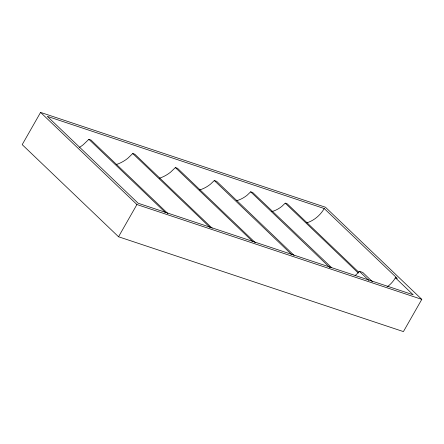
<?xml version="1.0" encoding="UTF-8"?>
<svg xmlns="http://www.w3.org/2000/svg" width="444" height="444" viewBox="0 0 444 444"><rect width="100%" height="100%" fill="white"/><g stroke="black" fill="none" stroke-linecap="round" stroke-linejoin="round"><path stroke-width="0.67" d="M40.582 112.404L22.2 144.633L118.542 236.763L403.418 331.596L421.8 299.367L325.458 207.237L40.582 112.404L136.924 204.534L421.8 299.367M118.542 236.763L136.924 204.534M372.61 281.873L362.726 272.422L359.324 271.29L359.007 271.734A23.26 16.905 -46.3 0 1 355.139 275.508M167.871 213.558L90.981 140.032L88.878 139.333L83.244 144.711A32.551 23.654 -46.3 0 1 79.243 147.508M212.182 228.216L134.793 154.212L132.762 153.535L127.706 158.375A30.292 22.011 -46.3 0 1 116.223 164.569M255.378 242.763L177.489 168.282L175.374 167.582L170.518 172.222A29.493 21.429 -46.3 0 1 159.341 178.255M294.039 255.322L216.65 181.319L214.291 180.536L210.384 184.271A27.067 19.669 -46.3 0 1 199.672 189.943M331.718 267.743L252.714 192.502L250.677 191.825L246.992 195.343A24.858 18.065 -46.3 0 1 236.652 200.699M358.796 272.261L287.224 203.818L285.231 203.152L281.79 206.443A23.898 17.366 -46.3 0 1 271.85 211.594M395.388 277.778L397.297 278.41L324.22 208.53L47.297 116.345L138.162 203.241L413.181 294.788L395.388 277.778A21.168 15.379 -46.3 0 1 387.14 286.874M359.324 271.29L368.709 280.269M285.231 203.152L358.308 273.038M250.677 191.825L330.059 267.738M214.291 180.536L291.675 254.54M175.374 167.582L252.764 241.586M132.762 153.535L210.151 227.539M88.878 139.333L165.262 212.376M324.22 208.53A23.815 17.305 -46.3 0 1 306.865 222.805"/></g></svg>
